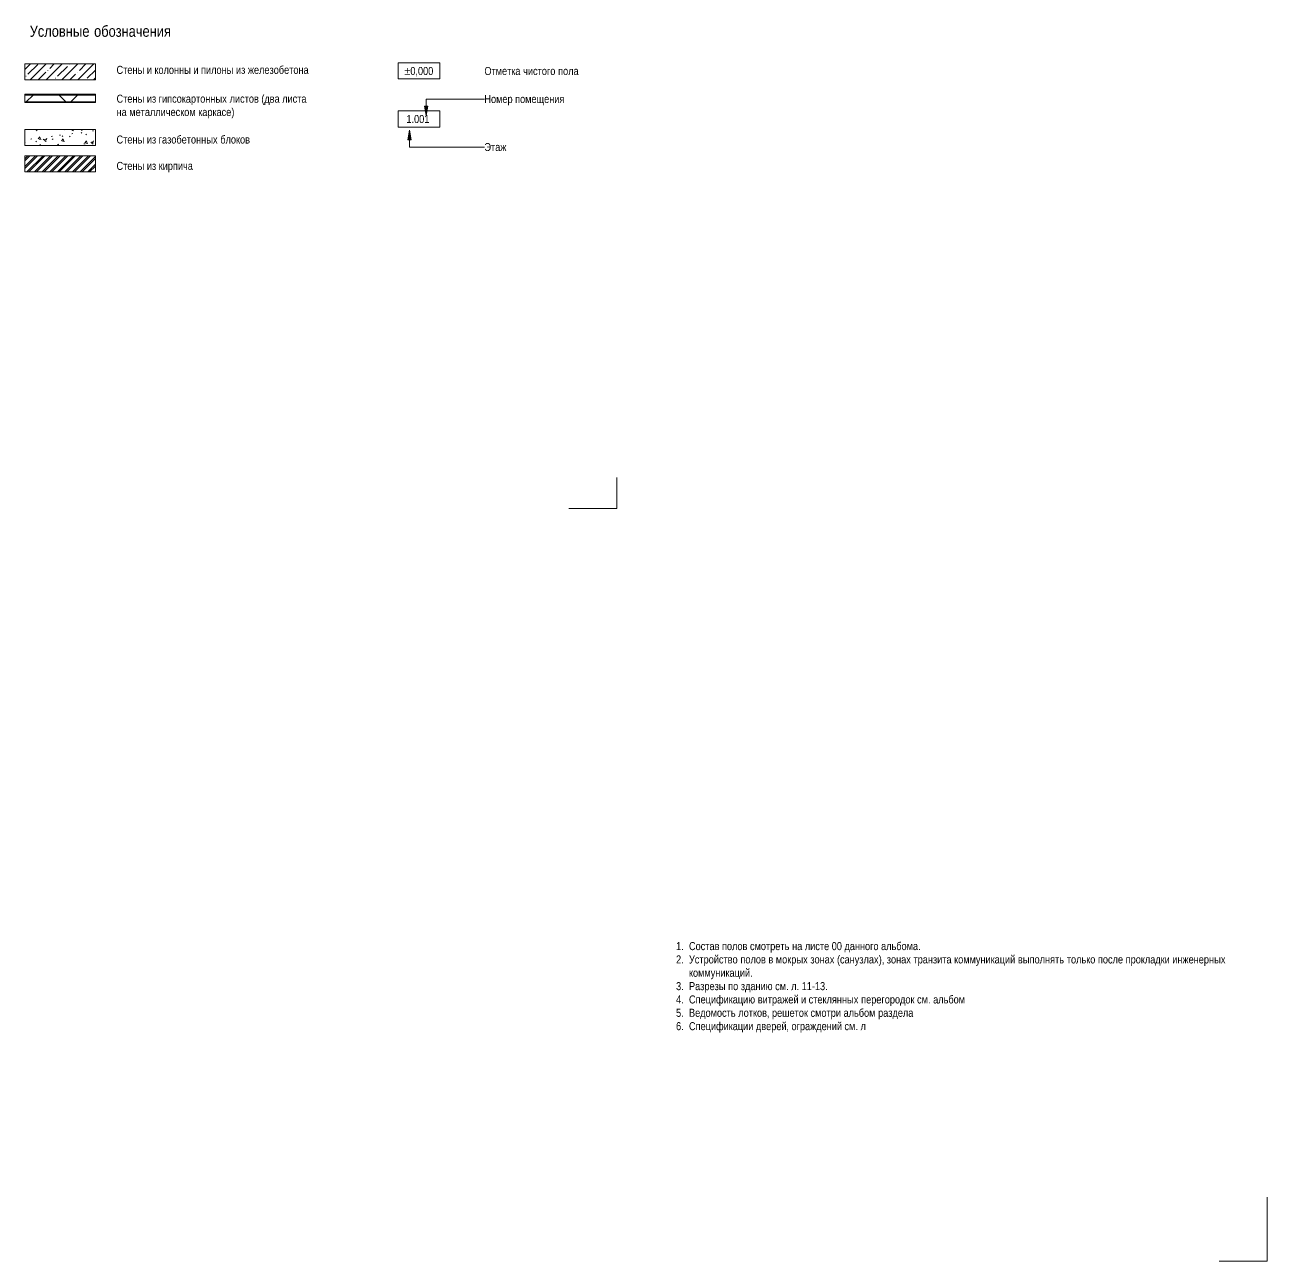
# Model space of a CAD drawing. Header units: millimetres. Extents: x 48966 to 155647, y -43515 to 30475.
# Drawn here: x 155258.6 to 155646.6, y 1878.3 to 2264.3 of the extents above; entities that cross this region are included whole.
import ezdxf

# ---------------------------------------------------------------- set-up
doc = ezdxf.new("R2010")
doc.units = ezdxf.units.MM
doc.linetypes.add('Штрих', pattern=[1270, 635, -635])
doc.layers.add('Невидимые линии-1', color=7, linetype='Штрих', lineweight=18, true_color=0x00a600)
for name, color, linetype, lineweight in [('Текстовые примечания', 7, 'Continuous', 9), ('Тонкие линии', 7, 'Continuous', 18), ('Элементы узлов-2', 7, 'Continuous', 18)]:
    doc.layers.add(name, color=color, linetype=linetype, lineweight=lineweight)
doc.styles.add('Arial Narrow_4', font='Arial Narrow.ttf', dxfattribs={"height": 3.5})
doc.styles.add('Arial Narrow_5', font='Arial Narrow.ttf', dxfattribs={"height": 2.5})

msp = doc.modelspace()

# ---------------------------------------------------------------- hatches: boundary and pattern name
at = {"layer": 'Текстовые примечания'}
for points in [[(155383.94, 2235.98), (155384.47, 2238.98), (155383.41, 2238.98)], [(155378.71, 2231.41), (155378.18, 2228.41), (155379.24, 2228.41)]]:
    msp.add_hatch(color=256, dxfattribs=at).paths.add_polyline_path(points, flags=0)
at = {"layer": 'Элементы узлов-2'}
h = msp.add_hatch(dxfattribs=at)
h.set_pattern_fill('FP_58', color=256, style=0, pattern_type=2)
h.set_pattern_definition([(45, (153408.187, 0), (-2.469217, 2.469217), []), (45, (153410.657, 0), (-2.469217, 2.469217), [4.366, -0.873, 0.034, -0.84])])
h.paths.add_polyline_path([(155280.63, 2247.15), (155280.63, 2252.15), (155258.56, 2252.15), (155258.56, 2247.15)], flags=0)
h = msp.add_hatch(dxfattribs=at)
h.set_pattern_fill('FP_59', color=256, style=0, pattern_type=2)
h.set_pattern_definition([(45, (153408.187, 0), (-6.955102, 6.955102), []), (135, (153408.187, 0), (-6.955102, -6.955102), [])])
h.paths.add_polyline_path([(155280.63, 2240.32), (155280.63, 2242.43), (155258.56, 2242.43), (155258.56, 2240.32)], flags=0)
h = msp.add_hatch(dxfattribs=at)
h.set_pattern_fill('FP_60', color=256, style=0, pattern_type=2)
h.set_pattern_definition([(50, (153408.187, 0), (7.287275, -0.637261), [0.762, -8.382]), (355, (153408.187, 0), (-1.409327, 7.64191), [0.61, -6.706]), (100.451, (153408.794, -0.053), (5.877948, 7.004428), [0.648, -7.124]), (46.184, (153408.187, 2.032), (10.84306, -1.681252), [1.143, -12.573]), (96.636, (153409.091, 1.892), (9.495948, 9.89667), [0.971, -10.685]), (351.184, (153408.187, 2.032), (9.495953, 9.896555), [0.914, -10.058]), (21, (153409.203, 1.524), (6.064644, -4.090302), [0.762, -8.382]), (326, (153409.203, 1.524), (2.472247, 7.36702), [0.61, -6.706]), (71.451, (153409.708, 1.183), (8.536783, 3.276526), [0.648, -7.124]), (37.5, (153408.187, 0), (0.1236133, 3.382164), [0.335, -6.289, 0.335, -6.472, -6.731]), (37.5, (153408.187, 0), (0.1236133, 3.382164), [-13.432, 0.335, -6.396]), (7.5, (153408.187, 0), (2.6728276, 4.007156), [0.335, -3.546, 0.335, -6.137, -2.565]), (7.5, (153408.187, 0), (2.6728276, 4.007156), [-10.353, 0.335, -2.23]), (327.5, (153405.921, 0), (5.4234019, -0.2288281), [0.335, -2.205, 0.335, -7.59, -10.516]), (327.5, (153405.921, 0), (5.4234019, -0.2288281), [-10.465, 0.335, -10.18]), (317.5, (153404.905, 0), (5.924998, 1.017432), [0.335, -2.967, 0.335, -4.928, -7.468]), (317.5, (153404.905, 0), (5.924998, 1.017432), [-8.565, 0.335, -7.132])])
h.paths.add_polyline_path([(155280.63, 2226.68), (155280.63, 2231.68), (155258.56, 2231.68), (155258.56, 2226.68)], flags=0)
h = msp.add_hatch(dxfattribs=at)
h.set_pattern_fill('FP_61', color=256, style=0, pattern_type=2)
h.set_pattern_definition([(45, (153408.187, 0), (-1.185111, 1.185111), []), (45, (153408.797, 0), (-1.185111, 1.185111), [])])
h.paths.add_polyline_path([(155280.63, 2218.43), (155280.63, 2223.43), (155258.56, 2223.43), (155258.56, 2218.43)], flags=0)

# ---------------------------------------------------------------- linework, layer by layer
at = {"layer": 'Невидимые линии-1'}
for p, q in [((155443.49, 2113.31), (155443.49, 2122.95)), ((155443.49, 2113.31), (155428.49, 2113.31)), ((155646.56, 1878.25), (155646.56, 1898.25)), ((155646.56, 1878.25), (155631.56, 1878.25))]:
    msp.add_line(p, q, dxfattribs=at)
at = {"layer": 'Текстовые примечания'}
for p, q in [((155384.47, 2238.98), (155383.41, 2238.98)), ((155383.41, 2238.98), (155383.94, 2235.98)), ((155383.94, 2241.18), (155402.09, 2241.18)), ((155383.94, 2235.98), (155383.94, 2241.18)), ((155383.94, 2235.98), (155384.47, 2238.98)), ((155378.71, 2231.41), (155378.18, 2228.41)), ((155379.24, 2228.41), (155378.71, 2231.41)), ((155378.71, 2231.41), (155378.71, 2226.18)), ((155378.18, 2228.41), (155379.24, 2228.41)), ((155378.71, 2226.18), (155402.09, 2226.18))]:
    msp.add_line(p, q, dxfattribs=at)
at = {"layer": 'Тонкие линии'}
for p, q in [((155280.63, 2252.15), (155258.56, 2252.15)), ((155258.56, 2252.15), (155258.56, 2247.15)), ((155280.63, 2247.15), (155280.63, 2252.15)), ((155375.14, 2252.44), (155388.14, 2252.44)), ((155375.14, 2247.44), (155375.14, 2252.44)), ((155388.14, 2252.44), (155388.14, 2247.44)), ((155258.56, 2247.15), (155280.63, 2247.15)), ((155388.14, 2247.44), (155375.14, 2247.44)), ((155258.56, 2240.06), (155258.56, 2242.68)), ((155258.56, 2242.68), (155280.63, 2242.68)), ((155280.63, 2242.68), (155280.63, 2240.06)), ((155280.63, 2242.43), (155258.56, 2242.43)), ((155258.56, 2242.43), (155258.56, 2240.32)), ((155258.56, 2240.32), (155280.63, 2240.32)), ((155258.56, 2240.06), (155280.63, 2240.06)), ((155280.63, 2240.32), (155280.63, 2242.43)), ((155375.14, 2237.44), (155388.14, 2237.44)), ((155375.14, 2232.44), (155375.14, 2237.44)), ((155388.14, 2237.44), (155388.14, 2232.44)), ((155280.63, 2231.68), (155258.56, 2231.68)), ((155258.56, 2231.68), (155258.56, 2226.68)), ((155280.63, 2226.68), (155280.63, 2231.68)), ((155388.14, 2232.44), (155375.14, 2232.44)), ((155258.56, 2226.68), (155280.63, 2226.68)), ((155280.63, 2223.43), (155258.56, 2223.43)), ((155258.56, 2223.43), (155258.56, 2218.43)), ((155280.63, 2218.43), (155280.63, 2223.43)), ((155258.56, 2218.43), (155280.63, 2218.43))]:
    msp.add_line(p, q, dxfattribs=at)

# ---------------------------------------------------------------- texts
at = {"layer": 'Текстовые примечания', "attachment_point": 1}
for s, insert, char_height, width, style in [('Условные', (155260.08, 2264.11), 3.5, 23.0084, 'Arial Narrow_4'), ('\\fArial Narrow|b0|i0|c204|p34|; ', (155279.06, 2264.11), 3.5, 1.3629, 'Arial Narrow_4'), ('обозначения', (155280.19, 2264.11), 3.5, 29.3418, 'Arial Narrow_4'), ('Стены', (155287.2, 2251.53), 2.5, 10.5021, 'Arial Narrow_5'), ('\\fArial Narrow|b0|i0|c204|p34|; ', (155295.87, 2251.53), 2.5, 0.962, 'Arial Narrow_5'), ('\\fArial Narrow|b0|i0|c204|p34|;и', (155296.66, 2251.53), 2.5, 1.9241, 'Arial Narrow_5'), ('\\fArial Narrow|b0|i0|c204|p34|; ', (155298.25, 2251.53), 2.5, 0.962, 'Arial Narrow_5'), ('колонны', (155299.04, 2251.53), 2.5, 13.789, 'Arial Narrow_5'), ('\\fArial Narrow|b0|i0|c204|p34|; ', (155310.42, 2251.53), 2.5, 0.962, 'Arial Narrow_5'), ('\\fArial Narrow|b0|i0|c204|p34|;и', (155311.21, 2251.53), 2.5, 1.924, 'Arial Narrow_5'), ('\\fArial Narrow|b0|i0|c204|p34|; ', (155312.8, 2251.53), 2.5, 0.962, 'Arial Narrow_5'), ('пилоны', (155313.59, 2251.53), 2.5, 12.2658, 'Arial Narrow_5'), ('\\fArial Narrow|b0|i0|c204|p34|; ', (155323.71, 2251.53), 2.5, 0.962, 'Arial Narrow_5'), ('из', (155324.51, 2251.53), 2.5, 3.5274, 'Arial Narrow_5'), ('\\fArial Narrow|b0|i0|c204|p34|; ', (155327.42, 2251.53), 2.5, 0.962, 'Arial Narrow_5'), ('железобетона', (155328.21, 2251.53), 2.5, 23.0084, 'Arial Narrow_5'), ('±0,000', (155377.04, 2251.18), 2.5, 10.9831, 'Arial Narrow_5'), ('Отметка', (155402.09, 2251.18), 2.5, 13.7089, 'Arial Narrow_5'), ('\\fArial Narrow|b0|i0|c204|p34|; ', (155413.4, 2251.18), 2.5, 0.962, 'Arial Narrow_5'), ('чистого', (155414.19, 2251.18), 2.5, 12.2658, 'Arial Narrow_5'), ('\\fArial Narrow|b0|i0|c204|p34|; ', (155424.31, 2251.18), 2.5, 0.962, 'Arial Narrow_5'), ('пола', (155425.11, 2251.18), 2.5, 7.7764, 'Arial Narrow_5'), (' (', (155331.65, 2242.53), 2.5, 2.0844, 'Arial Narrow_5'), ('Стены', (155287.2, 2242.53), 2.5, 10.5021, 'Arial Narrow_5'), ('\\fArial Narrow|b0|i0|c204|p34|; ', (155295.87, 2242.53), 2.5, 0.962, 'Arial Narrow_5'), ('из', (155296.66, 2242.53), 2.5, 3.5274, 'Arial Narrow_5'), ('\\fArial Narrow|b0|i0|c204|p34|; ', (155299.57, 2242.53), 2.5, 0.962, 'Arial Narrow_5'), ('гипсокартонных', (155300.36, 2242.53), 2.5, 25.8945, 'Arial Narrow_5'), ('\\fArial Narrow|b0|i0|c204|p34|; ', (155321.73, 2242.53), 2.5, 0.962, 'Arial Narrow_5'), ('листов', (155322.52, 2242.53), 2.5, 11.0633, 'Arial Narrow_5'), ('два', (155333.37, 2242.53), 2.5, 5.7721, 'Arial Narrow_5'), ('\\fArial Narrow|b0|i0|c204|p34|; ', (155338.13, 2242.53), 2.5, 0.962, 'Arial Narrow_5'), ('листа', (155338.93, 2242.53), 2.5, 9.2194, 'Arial Narrow_5'), ('Номер', (155402.09, 2242.43), 2.5, 10.6624, 'Arial Narrow_5'), ('\\fArial Narrow|b0|i0|c204|p34|; ', (155410.89, 2242.43), 2.5, 0.962, 'Arial Narrow_5'), ('помещения', (155411.68, 2242.43), 2.5, 18.7595, 'Arial Narrow_5'), ('на', (155287.2, 2238.36), 2.5, 3.8481, 'Arial Narrow_5'), ('\\fArial Narrow|b0|i0|c204|p34|; ', (155290.38, 2238.36), 2.5, 0.962, 'Arial Narrow_5'), ('металлическом', (155291.17, 2238.36), 2.5, 25.173, 'Arial Narrow_5'), ('\\fArial Narrow|b0|i0|c204|p34|; ', (155311.94, 2238.36), 2.5, 0.962, 'Arial Narrow_5'), ('каркасе', (155312.73, 2238.36), 2.5, 12.5063, 'Arial Narrow_5'), ('\\fArial Narrow|b0|i0|c204|p34|;)', (155323.05, 2238.36), 2.5, 1.1224, 'Arial Narrow_5'), ('1.001', (155377.73, 2236.18), 2.5, 8.6582, 'Arial Narrow_5'), ('Стены', (155287.2, 2229.78), 2.5, 10.5021, 'Arial Narrow_5'), ('\\fArial Narrow|b0|i0|c204|p34|; ', (155295.87, 2229.78), 2.5, 0.962, 'Arial Narrow_5'), ('из', (155296.66, 2229.78), 2.5, 3.5274, 'Arial Narrow_5'), ('\\fArial Narrow|b0|i0|c204|p34|; ', (155299.57, 2229.78), 2.5, 0.962, 'Arial Narrow_5'), ('газобетонных', (155300.36, 2229.78), 2.5, 22.3671, 'Arial Narrow_5'), ('\\fArial Narrow|b0|i0|c204|p34|; ', (155318.82, 2229.78), 2.5, 0.962, 'Arial Narrow_5'), ('блоков', (155319.61, 2229.78), 2.5, 11.2236, 'Arial Narrow_5'), ('Этаж', (155402.09, 2227.43), 2.5, 8.3376, 'Arial Narrow_5'), ('Стены', (155287.2, 2221.54), 2.5, 10.5021, 'Arial Narrow_5'), ('\\fArial Narrow|b0|i0|c204|p34|; ', (155295.87, 2221.54), 2.5, 0.962, 'Arial Narrow_5'), ('из', (155296.66, 2221.54), 2.5, 3.5274, 'Arial Narrow_5'), ('\\fArial Narrow|b0|i0|c204|p34|; ', (155299.57, 2221.54), 2.5, 0.962, 'Arial Narrow_5'), ('кирпича', (155300.36, 2221.54), 2.5, 12.9873, 'Arial Narrow_5'), ('1.', (155461.95, 1977.89), 2.5, 4.8904, 'Arial Narrow_5'), ('Состав', (155465.99, 1977.89), 2.5, 11.5443, 'Arial Narrow_5'), ('\\fArial Narrow|b0|i0|c204|p34|; ', (155475.51, 1977.89), 2.5, 0.962, 'Arial Narrow_5'), ('полов', (155476.3, 1977.89), 2.5, 9.6202, 'Arial Narrow_5'), ('\\fArial Narrow|b0|i0|c204|p34|; ', (155484.24, 1977.89), 2.5, 0.962, 'Arial Narrow_5'), ('смотреть', (155485.04, 1977.89), 2.5, 14.9916, 'Arial Narrow_5'), ('\\fArial Narrow|b0|i0|c204|p34|; ', (155497.41, 1977.89), 2.5, 0.962, 'Arial Narrow_5'), ('на', (155498.2, 1977.89), 2.5, 3.8481, 'Arial Narrow_5'), ('\\fArial Narrow|b0|i0|c204|p34|; ', (155501.37, 1977.89), 2.5, 0.962, 'Arial Narrow_5'), ('листе', (155502.17, 1977.89), 2.5, 9.2194, 'Arial Narrow_5'), (' 00 ', (155509.77, 1977.89), 2.5, 5.7721, 'Arial Narrow_5'), ('данного', (155514.54, 1977.89), 2.5, 12.9072, 'Arial Narrow_5'), ('\\fArial Narrow|b0|i0|c204|p34|; ', (155525.19, 1977.89), 2.5, 0.962, 'Arial Narrow_5'), ('альбома', (155525.98, 1977.89), 2.5, 14.0295, 'Arial Narrow_5'), ('\\fArial Narrow|b0|i0|c204|p34|;.', (155537.56, 1977.89), 2.5, 0.962, 'Arial Narrow_5'), ('2.', (155461.95, 1973.73), 2.5, 4.8904, 'Arial Narrow_5'), ('Устройство', (155465.99, 1973.73), 2.5, 18.519, 'Arial Narrow_5'), ('\\fArial Narrow|b0|i0|c204|p34|; ', (155481.27, 1973.73), 2.5, 0.962, 'Arial Narrow_5'), ('полов', (155482.06, 1973.73), 2.5, 9.6203, 'Arial Narrow_5'), ('\\fArial Narrow|b0|i0|c204|p34|; ', (155490, 1973.73), 2.5, 0.962, 'Arial Narrow_5'), ('\\fArial Narrow|b0|i0|c204|p34|;в', (155490.79, 1973.73), 2.5, 1.8439, 'Arial Narrow_5'), ('\\fArial Narrow|b0|i0|c204|p34|; ', (155492.31, 1973.73), 2.5, 0.962, 'Arial Narrow_5'), ('мокрых', (155493.11, 1973.73), 2.5, 12.1055, 'Arial Narrow_5'), ('\\fArial Narrow|b0|i0|c204|p34|; ', (155503.09, 1973.73), 2.5, 0.962, 'Arial Narrow_5'), ('зонах', (155503.89, 1973.73), 2.5, 9.1392, 'Arial Narrow_5'), (' (', (155511.43, 1973.73), 2.5, 2.0844, 'Arial Narrow_5'), ('санузлах', (155513.15, 1973.73), 2.5, 14.6709, 'Arial Narrow_5'), ('), ', (155525.25, 1973.73), 2.5, 3.0464, 'Arial Narrow_5'), ('зонах', (155527.77, 1973.73), 2.5, 9.1392, 'Arial Narrow_5'), ('\\fArial Narrow|b0|i0|c204|p34|; ', (155535.31, 1973.73), 2.5, 0.962, 'Arial Narrow_5'), ('транзита', (155536.1, 1973.73), 2.5, 14.4304, 'Arial Narrow_5'), ('\\fArial Narrow|b0|i0|c204|p34|; ', (155548.01, 1973.73), 2.5, 0.962, 'Arial Narrow_5'), ('коммуникаций', (155548.8, 1973.73), 2.5, 23.1688, 'Arial Narrow_5'), ('\\fArial Narrow|b0|i0|c204|p34|; ', (155567.92, 1973.73), 2.5, 0.962, 'Arial Narrow_5'), ('выполнять', (155568.71, 1973.73), 2.5, 17.557, 'Arial Narrow_5'), ('\\fArial Narrow|b0|i0|c204|p34|; ', (155583.2, 1973.73), 2.5, 0.962, 'Arial Narrow_5'), ('только', (155583.99, 1973.73), 2.5, 10.8228, 'Arial Narrow_5'), ('\\fArial Narrow|b0|i0|c204|p34|; ', (155592.92, 1973.73), 2.5, 0.962, 'Arial Narrow_5'), ('после', (155593.71, 1973.73), 2.5, 9.5401, 'Arial Narrow_5'), ('\\fArial Narrow|b0|i0|c204|p34|; ', (155601.58, 1973.73), 2.5, 0.962, 'Arial Narrow_5'), ('прокладки', (155602.38, 1973.73), 2.5, 16.6751, 'Arial Narrow_5'), ('\\fArial Narrow|b0|i0|c204|p34|; ', (155616.14, 1973.73), 2.5, 0.962, 'Arial Narrow_5'), ('инженерных', (155616.93, 1973.73), 2.5, 20.1224, 'Arial Narrow_5'), ('\\fArial Narrow|b0|i0|c204|p34|; ', (155633.53, 1973.73), 2.5, 0.962, 'Arial Narrow_5'), ('коммуникаций', (155465.99, 1969.56), 2.5, 23.1688, 'Arial Narrow_5'), ('\\fArial Narrow|b0|i0|c204|p34|;.', (155485.1, 1969.56), 2.5, 0.962, 'Arial Narrow_5'), ('3.', (155461.95, 1965.39), 2.5, 4.8904, 'Arial Narrow_5'), ('Разрезы', (155465.99, 1965.39), 2.5, 13.8692, 'Arial Narrow_5'), ('\\fArial Narrow|b0|i0|c204|p34|; ', (155477.43, 1965.39), 2.5, 0.962, 'Arial Narrow_5'), ('по', (155478.22, 1965.39), 2.5, 3.8481, 'Arial Narrow_5'), ('\\fArial Narrow|b0|i0|c204|p34|; ', (155481.4, 1965.39), 2.5, 0.962, 'Arial Narrow_5'), ('зданию', (155482.19, 1965.39), 2.5, 12.0253, 'Arial Narrow_5'), ('\\fArial Narrow|b0|i0|c204|p34|; ', (155492.11, 1965.39), 2.5, 0.962, 'Arial Narrow_5'), ('см', (155492.91, 1965.39), 2.5, 4.1688, 'Arial Narrow_5'), ('\\fArial Narrow|b0|i0|c204|p34|;л', (155497.93, 1965.39), 2.5, 2.0042, 'Arial Narrow_5'), ('. 11-13.', (155499.59, 1965.39), 2.5, 11.7046, 'Arial Narrow_5'), ('4.', (155461.95, 1961.23), 2.5, 4.8904, 'Arial Narrow_5'), ('Спецификацию', (155465.99, 1961.23), 2.5, 25.0928, 'Arial Narrow_5'), ('\\fArial Narrow|b0|i0|c204|p34|; ', (155486.69, 1961.23), 2.5, 0.962, 'Arial Narrow_5'), ('витражей', (155487.48, 1961.23), 2.5, 15.3924, 'Arial Narrow_5'), ('. ', (155496.35, 1965.39), 2.5, 1.924, 'Arial Narrow_5'), ('\\fArial Narrow|b0|i0|c204|p34|; ', (155500.18, 1961.23), 2.5, 0.962, 'Arial Narrow_5'), ('\\fArial Narrow|b0|i0|c204|p34|;и', (155500.98, 1961.23), 2.5, 1.9241, 'Arial Narrow_5'), ('\\fArial Narrow|b0|i0|c204|p34|; ', (155502.56, 1961.23), 2.5, 0.962, 'Arial Narrow_5'), ('стеклянных', (155503.36, 1961.23), 2.5, 18.9198, 'Arial Narrow_5'), ('\\fArial Narrow|b0|i0|c204|p34|; ', (155518.97, 1961.23), 2.5, 0.962, 'Arial Narrow_5'), ('перегородок', (155519.76, 1961.23), 2.5, 20.2025, 'Arial Narrow_5'), ('\\fArial Narrow|b0|i0|c204|p34|; ', (155536.43, 1961.23), 2.5, 0.962, 'Arial Narrow_5'), ('см', (155537.22, 1961.23), 2.5, 4.1688, 'Arial Narrow_5'), ('альбом', (155542.25, 1961.23), 2.5, 12.1055, 'Arial Narrow_5'), ('\\fArial Narrow|b0|i0|c204|p34|; ', (155552.24, 1961.23), 2.5, 0.962, 'Arial Narrow_5'), ('5.', (155461.95, 1957.06), 2.5, 4.8904, 'Arial Narrow_5'), ('Ведомость', (155465.99, 1957.06), 2.5, 17.7173, 'Arial Narrow_5'), ('\\fArial Narrow|b0|i0|c204|p34|; ', (155480.6, 1957.06), 2.5, 0.962, 'Arial Narrow_5'), ('лотков', (155481.4, 1957.06), 2.5, 10.8228, 'Arial Narrow_5'), ('решеток', (155491.91, 1957.06), 2.5, 13.6287, 'Arial Narrow_5'), ('\\fArial Narrow|b0|i0|c204|p34|; ', (155503.16, 1957.06), 2.5, 0.962, 'Arial Narrow_5'), ('смотри', (155503.95, 1957.06), 2.5, 11.5443, 'Arial Narrow_5'), ('\\fArial Narrow|b0|i0|c204|p34|; ', (155513.48, 1957.06), 2.5, 0.962, 'Arial Narrow_5'), ('альбом', (155514.27, 1957.06), 2.5, 12.1055, 'Arial Narrow_5'), ('\\fArial Narrow|b0|i0|c204|p34|; ', (155524.26, 1957.06), 2.5, 0.962, 'Arial Narrow_5'), ('раздела', (155525.05, 1957.06), 2.5, 13.308, 'Arial Narrow_5'), ('\\fArial Narrow|b0|i0|c204|p34|; ', (155536.03, 1957.06), 2.5, 0.962, 'Arial Narrow_5'), ('. ', (155540.66, 1961.23), 2.5, 1.924, 'Arial Narrow_5'), ('6.', (155461.95, 1952.89), 2.5, 4.8904, 'Arial Narrow_5'), ('Спецификации', (155465.99, 1952.89), 2.5, 24.3713, 'Arial Narrow_5'), ('\\fArial Narrow|b0|i0|c204|p34|; ', (155486.09, 1952.89), 2.5, 0.962, 'Arial Narrow_5'), ('дверей', (155486.89, 1952.89), 2.5, 11.5443, 'Arial Narrow_5'), (', ', (155490.33, 1957.06), 2.5, 1.9241, 'Arial Narrow_5'), ('ограждений', (155498, 1952.89), 2.5, 19.0802, 'Arial Narrow_5'), ('\\fArial Narrow|b0|i0|c204|p34|; ', (155513.74, 1952.89), 2.5, 0.962, 'Arial Narrow_5'), ('см', (155514.54, 1952.89), 2.5, 4.1688, 'Arial Narrow_5'), ('\\fArial Narrow|b0|i0|c204|p34|;л', (155519.56, 1952.89), 2.5, 2.0042, 'Arial Narrow_5'), (', ', (155496.41, 1952.89), 2.5, 1.9241, 'Arial Narrow_5'), ('. ', (155517.98, 1952.89), 2.5, 1.924, 'Arial Narrow_5')]:
    msp.add_mtext(s, dxfattribs=dict(at, insert=insert, char_height=char_height, width=width, style=style))

doc.saveas('drawing.dxf')
